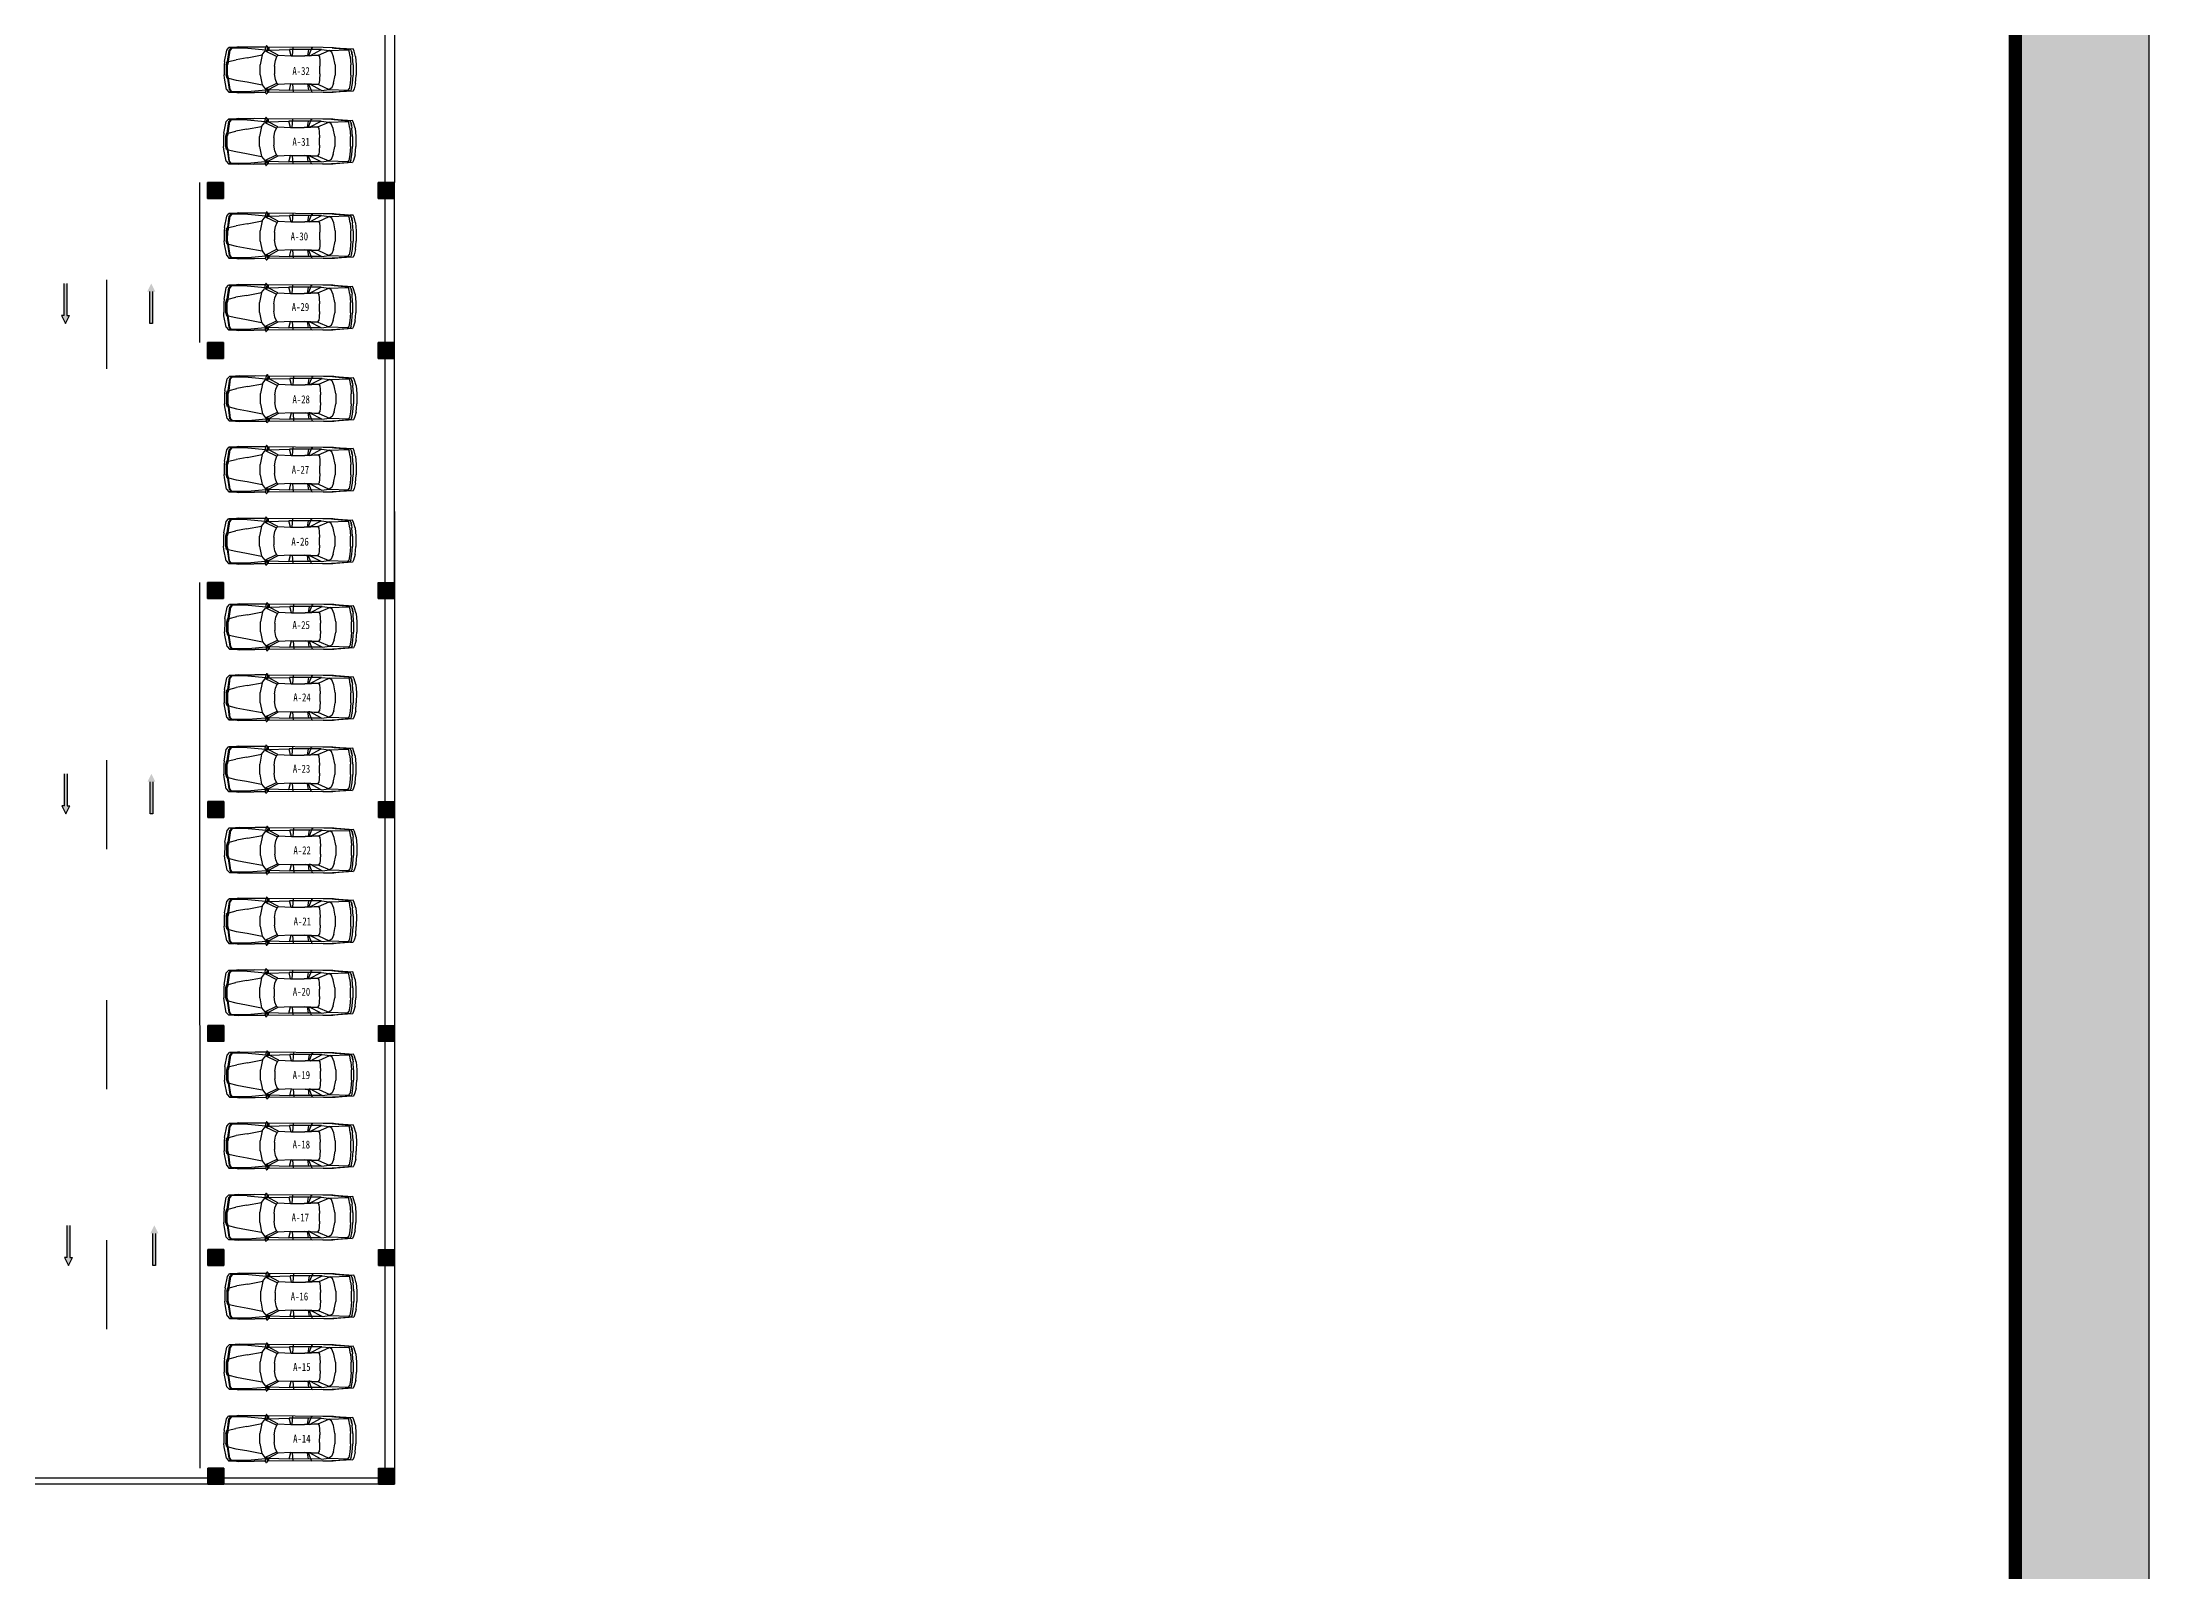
# Model space of a CAD drawing. Extents: x -266505272703 to 7385419, y -354256 to 107640740655.
# Drawn here: x 3710058 to 3789028, y -267170 to -209833 of the extents above; entities that cross this region are included whole.
import ezdxf

# ---------------------------------------------------------------- set-up
doc = ezdxf.new("R2010")
doc.units = 0
doc.header["$LTSCALE"] = 1000
for name, color, linetype in [('jb1', 42, 'Continuous'), ('PUB_TEXT', 7, 'Continuous'), ('QC', 8, 'Continuous'), ('图框', 6, 'Continuous'), ('图框图层', 30, 'Continuous'), ('红线', 1, 'Continuous')]:
    doc.layers.add(name, color=color, linetype=linetype)
doc.styles.get("Standard").update_dxf_attribs({"font": 'rs.shx', "bigfont": 'hztxt.shx'})
doc.styles.add('STYLE2', font='NSimSun.ttf', dxfattribs={"width": 0.8})

# ---------------------------------------------------------------- blocks, each defined once
blk = doc.blocks.new('*U27')
at = {"layer": '图框图层'}
blk.add_lwpolyline([(0, 0), (0, 420500), (594500, 420500), (594500, 0)], close=True, dxfattribs=at)
blk.add_lwpolyline([(12500, 415500, 500, 500, 0), (12500, 5000, 500, 500, 0), (589500, 5000, 500, 500, 0), (589500, 415500, 500, 500, 0)], format="xyseb", close=True, dxfattribs=at)
blk = doc.blocks.new('M_F27')
for p, q in [((-2389, 824), (-1610, 874)), ((-2389, 824), (-1560, 874)), ((-1560, 874), (-2212, 815)), ((-1660, 862), (-2208, 815)), ((-1560, 874), (-1660, 862)), ((-1617, 869), (-1620, 866)), ((-1208, 874), (-1610, 874)), ((-1208, 874), (980, 889)), ((-743, 849), (-793, 874)), ((-730, 799), (-743, 849)), ((-2, 547), (-27, 877)), ((941, 773), (941, 874)), ((980, 902), (995, 790)), ((980, 790), (980, 898)), ((984, 905), (1020, 939)), ((1036, 935), (1062, 857)), ((1051, 889), (1497, 893)), ((1057, 776), (1062, 857)), ((1770, 849), (1058, 784)), ((1506, 899), (2121, 899)), ((2461, 849), (1770, 849)), ((2272, 876), (2121, 899)), ((2272, 876), (2272, 874)), ((2437, 851), (2272, 876)), ((2511, 874), (2287, 874)), ((2398, 849), (2461, 773)), ((2437, 850), (2433, 851)), ((2498, 773), (2436, 849)), ((2511, 874), (2450, 850)), ((2599, 773), (2511, 874)), ((-2489, 522), (-2514, 196)), ((-2514, -206), (-2514, 196)), ((-2489, 522), (-2426, 736)), ((-2426, 736), (-2389, 824)), ((-2264, 812), (-2389, 824)), ((-2364, 522), (-2389, 196)), ((-2389, -206), (-2389, 196)), ((-2326, 736), (-2364, 522)), ((-2326, 736), (-2351, 596)), ((-2351, 594), (-2351, 596)), ((-2326, 736), (-2288, 811)), ((-2301, 196), (-2276, 522)), ((-2301, 196), (-2301, -206)), ((-2200, 786), (-2288, 811)), ((-2276, 522), (-2238, 736)), ((-2200, 786), (-2238, 736)), ((-2208, 815), (-2211, 814)), ((-1446, 761), (-2200, 786)), ((-1622, 510), (-1685, 196)), ((-1685, -206), (-1685, 196)), ((-1622, 510), (-1547, 698)), ((-1547, 698), (-1446, 761)), ((-1145, 799), (-1446, 761)), ((-1019, 572), (-1446, 761)), ((-1145, 799), (-682, 557)), ((-1145, 799), (124, 799)), ((-1082, 145), (-1070, 371)), ((-1082, 145), (-1082, -156)), ((-1070, 371), (-1057, 510)), ((-1019, 572), (-1057, 510)), ((-680, 556), (-1019, 572)), ((-1019, 572), (-479, 547)), ((-630, 555), (-730, 799)), ((-680, 556), (-630, 555)), ((-642, 799), (-605, 554)), ((-605, 554), (-630, 555)), ((-479, 547), (-605, 554)), ((61, 547), (-479, 547)), ((124, 799), (61, 547)), ((61, 547), (564, 572)), ((941, 773), (124, 799)), ((564, 572), (941, 773)), ((564, 572), (614, 522)), ((1079, 748), (614, 522)), ((614, 522), (677, 371)), ((677, 371), (714, 145)), ((714, -156), (714, 145)), ((983, 777), (941, 773)), ((941, 773), (987, 765)), ((995, 790), (980, 790)), ((980, 790), (992, 746)), ((992, 746), (1021, 747)), ((995, 790), (1022, 746)), ((1022, 748), (995, 790)), ((1021, 747), (1022, 748)), ((1053, 768), (1022, 746)), ((1036, 756), (1079, 748)), ((1204, 585), (1079, 748)), ((1795, 472), (1204, 585)), ((1280, 196), (1204, 585)), ((1280, 196), (1280, -206)), ((2222, 397), (1795, 472)), ((2523, 321), (2222, 397)), ((2461, 773), (2523, 321)), ((2561, 321), (2498, 773)), ((2523, 321), (2586, 321)), ((2523, 321), (2561, 196)), ((2580, 196), (2542, 321)), ((2561, 196), (2561, -206)), ((2611, 196), (2574, 321)), ((2580, 321), (2618, 196)), ((2580, 196), (2580, -206)), ((2599, 773), (2687, 321)), ((2611, 196), (2611, -206)), ((2618, -206), (2618, 196)), ((2687, 321), (2699, 196)), ((2699, -206), (2699, 196)), ((-2489, -533), (-2514, -206)), ((-2489, -533), (-2426, -747)), ((-2426, -747), (-2389, -835)), ((-2389, -206), (-2364, -533)), ((-2389, -835), (-2264, -823)), ((-2326, -747), (-2364, -533)), ((-2351, -607), (-2351, -605)), ((-2351, -607), (-2326, -747)), ((-2326, -747), (-2288, -822)), ((-2276, -533), (-2301, -206)), ((-2288, -822), (-2200, -797)), ((-2276, -533), (-2238, -747)), ((-2200, -797), (-2238, -747)), ((-2212, -826), (-1560, -885)), ((-2208, -826), (-2211, -825)), ((-1660, -872), (-2208, -826)), ((-1446, -772), (-2200, -797)), ((-1685, -206), (-1622, -520)), ((-1622, -520), (-1547, -709)), ((-1547, -709), (-1446, -772)), ((-1019, -583), (-1446, -772)), ((-1145, -809), (-1446, -772)), ((-682, -568), (-1145, -809)), ((-1145, -809), (124, -809)), ((-1070, -382), (-1082, -156)), ((-1057, -520), (-1070, -382)), ((-1019, -583), (-1057, -520)), ((-479, -558), (-1019, -583)), ((-1019, -583), (-680, -567)), ((-743, -860), (-730, -809)), ((-730, -809), (-630, -566)), ((-680, -567), (-682, -568)), ((-680, -567), (-630, -566)), ((-605, -565), (-642, -809)), ((-630, -566), (-605, -565)), ((-605, -565), (-479, -558)), ((61, -558), (-479, -558)), ((-2, -558), (-27, -884)), ((61, -558), (124, -809)), ((564, -583), (61, -558)), ((941, -784), (124, -809)), ((614, -533), (564, -583)), ((564, -583), (941, -784)), ((677, -382), (614, -533)), ((1079, -759), (614, -533)), ((714, -156), (677, -382)), ((987, -776), (941, -784)), ((983, -788), (941, -784)), ((941, -885), (941, -784)), ((992, -757), (980, -800)), ((995, -800), (980, -800)), ((995, -800), (980, -913)), ((980, -909), (980, -800)), ((992, -757), (1021, -758)), ((995, -800), (1022, -757)), ((1022, -758), (995, -800)), ((1021, -758), (1022, -758)), ((1022, -757), (1053, -779)), ((1036, -767), (1079, -759)), ((1057, -787), (1062, -867)), ((1770, -860), (1058, -795)), ((1204, -596), (1079, -759)), ((1204, -596), (1280, -206)), ((1795, -483), (1204, -596)), ((1795, -483), (2222, -407)), ((2523, -332), (2222, -407)), ((2398, -860), (2461, -784)), ((2436, -860), (2498, -784)), ((2523, -332), (2461, -784)), ((2561, -332), (2498, -784)), ((2599, -784), (2511, -885)), ((2523, -332), (2561, -206)), ((2586, -332), (2523, -332)), ((2580, -206), (2542, -332)), ((2618, -6), (2561, -6)), ((2574, -332), (2611, -206)), ((2618, -206), (2580, -332)), ((2687, -332), (2599, -784)), ((2687, -332), (2699, -206)), ((-1560, -885), (-2389, -835)), ((-1610, -885), (-2389, -835)), ((-1560, -885), (-1660, -872)), ((-1621, -877), (-1617, -880)), ((-1610, -885), (-1208, -885)), ((-1208, -885), (980, -900)), ((-743, -860), (-793, -885)), ((984, -916), (1020, -950)), ((1036, -946), (1062, -867)), ((1051, -901), (1497, -904)), ((2121, -910), (1506, -910)), ((1770, -860), (2461, -860)), ((2121, -910), (2272, -887)), ((2270, -887), (2121, -910)), ((2437, -861), (2272, -887)), ((2272, -885), (2272, -887)), ((2285, -885), (2511, -885)), ((2437, -861), (2436, -860)), ((2450, -861), (2511, -885))]:
    blk.add_line(p, q)
for centre, start, end in [((990, 898), 132.96497, 179.74535), ((1027, 932), 18.15727, 132.96497), ((1047, 776), 305.15418, 356.86364), ((1047, -787), 3.17983, 54.84582), ((990, -909), 180.25465, 227.03503), ((1027, -942), 227.03503, 341.84273)]:
    blk.add_arc(centre, 10, start, end)
at = {"width": 0.8, "flags": 9}
for tag in ['XSIZE', 'YSIZE']:
    blk.add_attdef(tag, (0, 0), '', height=0.5, dxfattribs=at)

msp = doc.modelspace()

# ---------------------------------------------------------------- hatches: boundary and pattern name
at = {"layer": 'jb1', "linetype": 'ByBlock'}
h = msp.add_hatch(color=256, dxfattribs=at)
h.paths.add_polyline_path([(3207028, 61244), (3207028, -349256), (3784028, -349256), (3784028, 61244)], flags=16)
h.paths.add_polyline_path([(3194528, -354256), (3194528, 66244), (3789028, 66244), (3789028, -354256)])
h.paths.add_polyline_path([(3205987, -18360), (3205987, -12971), (3203126, -12971), (3203126, -18360)], flags=24)
h.paths.add_polyline_path([(3201099, -18348), (3201099, -12948), (3198270, -12948), (3198270, -18348)], flags=24)
edge = h.paths.add_edge_path(flags=16)
edge.add_line((3207028, 61244), (3197028, 61244))
edge.add_line((3197028, 61244), (3197028, -23256))
edge.add_line((3197028, -23256), (3207028, -23256))
edge = h.paths.add_edge_path(flags=16)
edge.add_line((3202028, 61244), (3202028, -18256))
h.paths.add_polyline_path([(3201021, -22371), (3201021, -20286), (3198223, -20286), (3198223, -22371)], flags=24)
h.paths.add_polyline_path([(3205457, -22424), (3205457, -20318), (3202722, -20318), (3202722, -22424)], flags=24)
edge = h.paths.add_edge_path(flags=0)
edge.add_line((3197028, -18256), (3207028, -18256))
edge = h.paths.add_edge_path(flags=0)
edge.add_line((3197028, -10756), (3207028, -10756))
edge = h.paths.add_edge_path(flags=0)
edge.add_line((3197028, 744), (3207028, 744))
h.paths.add_polyline_path([(3205940, 8359), (3205940, 13623), (3203017, 13623), (3203017, 8359)], flags=24)
h.paths.add_polyline_path([(3200990, 8419), (3200990, 12965), (3198161, 12965), (3198161, 8419)], flags=24)
edge = h.paths.add_edge_path(flags=0)
edge.add_line((3197028, 8244), (3207028, 8244))
edge = h.paths.add_edge_path(flags=0)
edge.add_line((3197028, 15744), (3207028, 15744))
h.paths.add_polyline_path([(3201180, 34865), (3201180, 40170), (3198382, 40170), (3198382, 34865)], flags=24)
h.paths.add_polyline_path([(3205969, 34786), (3205969, 39997), (3203329, 39997), (3203329, 34786)], flags=24)
edge = h.paths.add_edge_path(flags=0)
edge.add_line((3197028, 27244), (3207028, 27244))
edge = h.paths.add_edge_path(flags=0)
edge.add_line((3197028, 34744), (3207028, 34744))
edge = h.paths.add_edge_path(flags=0)
edge.add_line((3197028, 42244), (3207028, 42244))
edge = h.paths.add_edge_path(flags=0)
edge.add_line((3197028, 53744), (3207028, 53744))
edge = h.paths.add_edge_path(flags=0)
edge.add_line((3504528, -349256), (3504528, -335256))
edge.add_line((3504528, -335256), (3784028, -335256))
edge = h.paths.add_edge_path(flags=0)
edge.add_line((3580028, -344756), (3670028, -344756))
edge = h.paths.add_edge_path(flags=0)
edge.add_line((3580028, -340256), (3670028, -340256))
h.paths.add_polyline_path([(3580921, -339322), (3586279, -339322), (3586279, -336555), (3580921, -336555)], flags=8)
h.paths.add_polyline_path([(3581167, -348327), (3586242, -348327), (3586242, -345529), (3581167, -345529)], flags=8)
edge = h.paths.add_edge_path(flags=0)
edge.add_line((3511834, -341564), (3511834, -341020))
edge = h.paths.add_edge_path(flags=0)
edge.add_line((3518840, -341020), (3518840, -341564))
edge = h.paths.add_edge_path(flags=0)
edge.add_line((3517008, -341564), (3517008, -341020))
edge = h.paths.add_edge_path(flags=0)
edge.add_arc((3515337, -341290), 439, 0, 360)
edge = h.paths.add_edge_path(flags=0)
edge.add_arc((3515337, -341290), 952, 0, 360)
edge = h.paths.add_edge_path(flags=0)
edge.add_line((3513691, -341020), (3513691, -341564))
edge = h.paths.add_edge_path(flags=0)
edge.add_line((3580028, -349256), (3580028, -335256))
h.paths.add_polyline_path([(3528821, -347040), (3562658, -347040), (3562658, -344592), (3528821, -344592)], flags=8)
edge = h.paths.add_edge_path(flags=0)
edge.add_arc((3514570, -346293), 254, 23.86714, 164.02526)
edge = h.paths.add_edge_path(flags=0)
edge.add_line((3514326, -346552), (3514326, -346775))
edge.add_line((3514326, -346775), (3514216, -346775))
edge.add_line((3514216, -346775), (3514216, -346328))
edge = h.paths.add_edge_path(flags=0)
edge.add_line((3514216, -346258), (3514216, -345945))
edge.add_line((3514216, -345945), (3514326, -345945))
edge.add_line((3514326, -345945), (3514326, -346034))
edge = h.paths.add_edge_path(flags=0)
edge.add_line((3513019, -343617), (3515077, -343617))
edge = h.paths.add_edge_path(flags=0)
edge.add_line((3515077, -344162), (3513019, -344162))
edge = h.paths.add_edge_path(flags=0)
edge.add_line((3513019, -341564), (3513019, -343617))
edge = h.paths.add_edge_path(flags=0)
edge.add_line((3512499, -343617), (3512499, -341564))
edge = h.paths.add_edge_path(flags=0)
edge.add_line((3513019, -344830), (3512499, -344830))
h.paths.add_polyline_path([(3512811, -345945), (3512918, -345945), (3512918, -346778), (3512811, -346778)], flags=0)
h.paths.add_polyline_path([(3512802, -345680), (3512915, -345680), (3512915, -345855), (3512802, -345855)], flags=0)
edge = h.paths.add_edge_path(flags=0)
edge.add_line((3512499, -344830), (3512499, -344162))
edge = h.paths.add_edge_path(flags=0)
edge.add_line((3511834, -343617), (3512499, -343617))
edge = h.paths.add_edge_path(flags=0)
edge.add_line((3511834, -344162), (3511834, -343617))
edge = h.paths.add_edge_path(flags=0)
edge.add_line((3512499, -344162), (3511834, -344162))
edge = h.paths.add_edge_path(flags=0)
edge.add_line((3512484, -346058), (3512484, -346775))
edge.add_line((3512484, -346775), (3512370, -346775))
edge.add_line((3512370, -346775), (3512370, -346058))
edge = h.paths.add_edge_path(flags=0)
edge.add_line((3512370, -346058), (3512213, -346058))
edge.add_line((3512213, -346058), (3512213, -345948))
edge.add_line((3512213, -345948), (3512370, -345948))
edge = h.paths.add_edge_path(flags=0)
edge.add_line((3512370, -345948), (3512370, -345683))
edge.add_line((3512370, -345683), (3512484, -345683))
edge.add_line((3512484, -345683), (3512484, -345948))
edge = h.paths.add_edge_path(flags=0)
edge.add_line((3512484, -345948), (3512641, -345948))
edge.add_line((3512641, -345948), (3512641, -346058))
edge.add_line((3512641, -346058), (3512484, -346058))
edge = h.paths.add_edge_path(flags=0)
edge.add_line((3513019, -344162), (3513019, -344830))
edge = h.paths.add_edge_path(flags=0)
edge.add_arc((3514570, -346293), 356, 174.3933, 185.6067)
edge = h.paths.add_edge_path(flags=0)
edge.add_arc((3513552, -346367), 312, 10.97394, 349.02606)
edge = h.paths.add_edge_path(flags=0)
edge.add_line((3513859, -346308), (3513859, -346427))
edge = h.paths.add_edge_path(flags=0)
edge.add_arc((3513552, -346367), 428, 44.28849, 315.71151)
edge = h.paths.add_edge_path(flags=0)
edge.add_line((3513859, -346068), (3513859, -345945))
edge.add_line((3513859, -345945), (3513978, -345945))
edge.add_line((3513978, -345945), (3513978, -346781))
edge.add_line((3513978, -346781), (3513859, -346781))
edge.add_line((3513859, -346781), (3513859, -346666))
edge = h.paths.add_edge_path(flags=0)
edge.add_line((3512499, -341564), (3511834, -341564))
edge = h.paths.add_edge_path(flags=0)
edge.add_line((3513691, -341564), (3513019, -341564))
edge = h.paths.add_edge_path(flags=0)
edge.add_line((3518197, -341564), (3518197, -343617))
edge = h.paths.add_edge_path(flags=0)
edge.add_line((3517677, -343617), (3517677, -341564))
edge = h.paths.add_edge_path(flags=0)
edge.add_line((3518865, -344162), (3518197, -344162))
edge = h.paths.add_edge_path(flags=0)
edge.add_line((3518197, -343617), (3518865, -343617))
edge = h.paths.add_edge_path(flags=0)
edge.add_line((3518197, -344162), (3518197, -344830))
edge = h.paths.add_edge_path(flags=0)
edge.add_line((3518865, -343617), (3518865, -344162))
edge = h.paths.add_edge_path(flags=0)
edge.add_line((3515597, -342974), (3515597, -343617))
edge = h.paths.add_edge_path(flags=0)
edge.add_line((3515077, -342974), (3515597, -342974))
edge = h.paths.add_edge_path(flags=0)
edge.add_line((3515077, -343617), (3515077, -342974))
edge = h.paths.add_edge_path(flags=0)
edge.add_line((3515597, -343617), (3517677, -343617))
edge = h.paths.add_edge_path(flags=0)
edge.add_line((3517677, -344830), (3517677, -344162))
edge = h.paths.add_edge_path(flags=0)
edge.add_line((3517677, -344162), (3515597, -344162))
edge = h.paths.add_edge_path(flags=0)
edge.add_line((3515077, -344805), (3515077, -344162))
edge = h.paths.add_edge_path(flags=0)
edge.add_line((3515597, -344805), (3515077, -344805))
edge = h.paths.add_edge_path(flags=0)
edge.add_line((3515597, -344162), (3515597, -344805))
edge = h.paths.add_edge_path(flags=0)
edge.add_line((3518197, -344830), (3517677, -344830))
edge = h.paths.add_edge_path(flags=0)
edge.add_arc((3518301, -346289), 254, 23.86714, 164.02526)
edge = h.paths.add_edge_path(flags=0)
edge.add_line((3518057, -346219), (3518057, -346359))
edge = h.paths.add_edge_path(flags=0)
edge.add_line((3518057, -346359), (3518057, -346548))
edge = h.paths.add_edge_path(flags=0)
edge.add_line((3518057, -346548), (3518057, -346771))
edge.add_line((3518057, -346771), (3517947, -346771))
edge.add_line((3517947, -346771), (3517947, -346324))
edge = h.paths.add_edge_path(flags=0)
edge.add_arc((3518301, -346289), 356, 174.3933, 185.6067)
edge = h.paths.add_edge_path(flags=0)
edge.add_line((3517947, -346255), (3517947, -345941))
edge.add_line((3517947, -345941), (3518057, -345941))
edge.add_line((3518057, -345941), (3518057, -346030))
edge = h.paths.add_edge_path(flags=0)
edge.add_arc((3518301, -346289), 356, 11.90544, 133.29691)
edge = h.paths.add_edge_path(flags=0)
edge.add_line((3518649, -346216), (3518649, -346771))
edge.add_line((3518649, -346771), (3518533, -346771))
edge.add_line((3518533, -346771), (3518533, -346559))
edge = h.paths.add_edge_path(flags=0)
edge.add_line((3518533, -346392), (3518533, -346559))
edge = h.paths.add_edge_path(flags=0)
edge.add_line((3518533, -346392), (3518533, -346187))
edge = h.paths.add_edge_path(flags=0)
edge.add_arc((3517283, -346363), 312, 10.97394, 349.02606)
edge = h.paths.add_edge_path(flags=0)
edge.add_line((3517590, -346304), (3517590, -346423))
edge = h.paths.add_edge_path(flags=0)
edge.add_arc((3517283, -346363), 428, 44.28849, 315.71151)
edge = h.paths.add_edge_path(flags=0)
edge.add_line((3517590, -346064), (3517590, -345941))
edge.add_line((3517590, -345941), (3517709, -345941))
edge.add_line((3517709, -345941), (3517709, -346777))
edge.add_line((3517709, -346777), (3517590, -346777))
edge.add_line((3517590, -346777), (3517590, -346663))
edge = h.paths.add_edge_path(flags=0)
edge.add_line((3516060, -346333), (3516060, -346166))
edge = h.paths.add_edge_path(flags=0)
edge.add_line((3516060, -346333), (3516060, -346538))
edge = h.paths.add_edge_path(flags=0)
edge.add_arc((3516292, -346436), 254, 203.86714, 344.02526)
edge = h.paths.add_edge_path(flags=0)
edge.add_line((3516537, -346505), (3516537, -346366))
edge = h.paths.add_edge_path(flags=0)
edge.add_line((3516537, -346366), (3516537, -346176))
edge = h.paths.add_edge_path(flags=0)
edge.add_line((3516537, -346176), (3516537, -345954))
edge.add_line((3516537, -345954), (3516647, -345954))
edge.add_line((3516647, -345954), (3516647, -346401))
edge = h.paths.add_edge_path(flags=0)
edge.add_arc((3516292, -346436), 356, 354.3933, 365.6067)
edge = h.paths.add_edge_path(flags=0)
edge.add_line((3516647, -346470), (3516647, -346784))
edge.add_line((3516647, -346784), (3516537, -346784))
edge.add_line((3516537, -346784), (3516537, -346695))
edge = h.paths.add_edge_path(flags=0)
edge.add_arc((3516292, -346436), 356, 191.90544, 313.29691)
edge = h.paths.add_edge_path(flags=0)
edge.add_line((3515944, -346509), (3515944, -345954))
edge.add_line((3515944, -345954), (3516060, -345954))
edge.add_line((3516060, -345954), (3516060, -346166))
h.paths.add_polyline_path([(3515258, -347039), (3515371, -346773), (3515050, -345951), (3515179, -345951), (3515429, -346606), (3515696, -345947), (3515822, -345947), (3515379, -347039)], flags=0)
edge = h.paths.add_edge_path(flags=0)
edge.add_line((3514326, -346223), (3514326, -346363))
edge = h.paths.add_edge_path(flags=0)
edge.add_line((3514326, -346363), (3514326, -346552))
edge = h.paths.add_edge_path(flags=0)
edge.add_arc((3514570, -346293), 356, 11.90544, 133.29691)
edge = h.paths.add_edge_path(flags=0)
edge.add_line((3514918, -346220), (3514918, -346775))
edge.add_line((3514918, -346775), (3514802, -346775))
edge.add_line((3514802, -346775), (3514802, -346563))
edge = h.paths.add_edge_path(flags=0)
edge.add_line((3514802, -346396), (3514802, -346563))
edge = h.paths.add_edge_path(flags=0)
edge.add_line((3514802, -346396), (3514802, -346190))
edge = h.paths.add_edge_path(flags=0)
edge.add_line((3518840, -341564), (3518197, -341564))
edge = h.paths.add_edge_path(flags=0)
edge.add_line((3517677, -341564), (3517008, -341564))
h.paths.add_polyline_path([(3580874, -344098), (3586179, -344098), (3586179, -341300), (3580874, -341300)], flags=8)
edge = h.paths.add_edge_path(flags=0)
edge.add_line((3515077, -338991), (3513019, -338991))
edge = h.paths.add_edge_path(flags=0)
edge.add_line((3513019, -338447), (3515077, -338447))
edge = h.paths.add_edge_path(flags=0)
edge.add_line((3512499, -337779), (3513019, -337779))
edge = h.paths.add_edge_path(flags=0)
edge.add_line((3511834, -338447), (3512499, -338447))
edge = h.paths.add_edge_path(flags=0)
edge.add_line((3511834, -338991), (3511834, -338447))
edge = h.paths.add_edge_path(flags=0)
edge.add_line((3512499, -338991), (3511834, -338991))
edge = h.paths.add_edge_path(flags=0)
edge.add_line((3512499, -338447), (3512499, -337779))
edge = h.paths.add_edge_path(flags=0)
edge.add_line((3511834, -341020), (3512499, -341020))
edge = h.paths.add_edge_path(flags=0)
edge.add_line((3512499, -341020), (3512499, -338991))
edge = h.paths.add_edge_path(flags=0)
edge.add_line((3513019, -337779), (3513019, -338447))
edge = h.paths.add_edge_path(flags=0)
edge.add_line((3513019, -341020), (3513691, -341020))
edge = h.paths.add_edge_path(flags=0)
edge.add_line((3513019, -338991), (3513019, -341020))
edge = h.paths.add_edge_path(flags=0)
edge.add_line((3518865, -338991), (3518197, -338991))
edge = h.paths.add_edge_path(flags=0)
edge.add_line((3518197, -338447), (3518865, -338447))
edge = h.paths.add_edge_path(flags=0)
edge.add_line((3518197, -337779), (3518197, -338447))
edge = h.paths.add_edge_path(flags=0)
edge.add_line((3518865, -338447), (3518865, -338991))
edge = h.paths.add_edge_path(flags=0)
edge.add_line((3517677, -338991), (3515622, -338991))
edge = h.paths.add_edge_path(flags=0)
edge.add_line((3515077, -339634), (3515077, -338991))
edge = h.paths.add_edge_path(flags=0)
edge.add_line((3515622, -339634), (3515077, -339634))
edge = h.paths.add_edge_path(flags=0)
edge.add_line((3515622, -338991), (3515622, -339634))
edge = h.paths.add_edge_path(flags=0)
edge.add_line((3515622, -337804), (3515622, -338447))
edge = h.paths.add_edge_path(flags=0)
edge.add_line((3515077, -337804), (3515622, -337804))
edge = h.paths.add_edge_path(flags=0)
edge.add_line((3515077, -338447), (3515077, -337804))
edge = h.paths.add_edge_path(flags=0)
edge.add_line((3515622, -338447), (3517677, -338447))
edge = h.paths.add_edge_path(flags=0)
edge.add_line((3517677, -338447), (3517677, -337779))
edge = h.paths.add_edge_path(flags=0)
edge.add_line((3517677, -337779), (3518197, -337779))
edge = h.paths.add_edge_path(flags=0)
edge.add_line((3518197, -341020), (3518840, -341020))
edge = h.paths.add_edge_path(flags=0)
edge.add_line((3517008, -341020), (3517677, -341020))
edge = h.paths.add_edge_path(flags=0)
edge.add_line((3517677, -341020), (3517677, -338991))
edge = h.paths.add_edge_path(flags=0)
edge.add_line((3518197, -338991), (3518197, -341020))
h.paths.add_polyline_path([(3748525, -351778), (3760192, -351778), (3760192, -349903), (3748525, -349903)], flags=24)
edge = h.paths.add_edge_path(flags=0)
edge.add_line((3710028, -342256), (3784028, -342256))
edge = h.paths.add_edge_path(flags=0)
edge.add_line((3601028, -335256), (3601028, -349256))
edge = h.paths.add_edge_path(flags=0)
edge.add_line((3589528, -335256), (3589528, -349256))
edge = h.paths.add_edge_path(flags=0)
edge.add_line((3612528, -335256), (3612528, -349256))
edge = h.paths.add_edge_path(flags=0)
edge.add_line((3624028, -335256), (3624028, -349256))
edge = h.paths.add_edge_path(flags=0)
edge.add_line((3647028, -335256), (3647028, -349256))
edge = h.paths.add_edge_path(flags=0)
edge.add_line((3635528, -335256), (3635528, -349256))
edge = h.paths.add_edge_path(flags=0)
edge.add_line((3658528, -335256), (3658528, -349256))
edge = h.paths.add_edge_path(flags=0)
edge.add_line((3670028, -335256), (3670028, -349256))
h.paths.add_polyline_path([(3711053, -341578), (3716432, -341578), (3716432, -338749), (3711053, -338749)], flags=8)
edge = h.paths.add_edge_path(flags=0)
edge.add_line((3710028, -335256), (3710028, -349256))
edge = h.paths.add_edge_path(flags=0)
edge.add_line((3720028, -335256), (3720028, -349256))
h.paths.add_polyline_path([(3711079, -345640), (3716406, -345640), (3716406, -342968), (3711079, -342968)], flags=8)
h.paths.add_polyline_path([(3711053, -348311), (3716432, -348311), (3716432, -345482), (3711053, -345482)], flags=8)
h.paths.add_polyline_path([(3624911, -339311), (3632210, -339311), (3632210, -336482), (3624911, -336482)], flags=8)
h.paths.add_polyline_path([(3602005, -339364), (3609221, -339364), (3609221, -336472), (3602005, -336472)], flags=8)
h.paths.add_polyline_path([(3590516, -339353), (3597689, -339353), (3597689, -336524), (3590516, -336524)], flags=8)
h.paths.add_polyline_path([(3613157, -339384), (3619486, -339384), (3619486, -336493), (3613157, -336493)], flags=8)
h.paths.add_polyline_path([(3647932, -339290), (3655148, -339290), (3655148, -336587), (3647932, -336587)], flags=8)
h.paths.add_polyline_path([(3636077, -339384), (3642406, -339384), (3642406, -336493), (3636077, -336493)], flags=8)
h.paths.add_polyline_path([(3659500, -339327), (3666558, -339327), (3666558, -336529), (3659500, -336529)], flags=8)
h.paths.add_polyline_path([(3711074, -338940), (3716222, -338940), (3716222, -336236), (3711074, -336236)], flags=8)
edge = h.paths.add_edge_path(flags=0)
edge.add_line((3760028, -335256), (3760028, -349256))
edge = h.paths.add_edge_path(flags=0)
edge.add_line((3770028, -335256), (3770028, -349256))
h.paths.add_polyline_path([(3761611, -342149), (3766706, -342149), (3766706, -339414), (3761611, -339414)], flags=8)
h.paths.add_polyline_path([(3768122, -351862), (3777724, -351862), (3777724, -349980), (3768122, -349980)], flags=24)
edge = h.paths.add_edge_path(flags=0)
edge.add_line((3760028, -345756), (3784028, -345756))
h.paths.add_polyline_path([(3761437, -348959), (3766512, -348959), (3766512, -346162), (3761437, -346162)], flags=8)
h.paths.add_polyline_path([(3761482, -345773), (3766693, -345773), (3766693, -342881), (3761482, -342881)], flags=8)
edge = h.paths.add_edge_path(flags=0)
edge.add_line((3760028, -338756), (3784028, -338756))
h.paths.add_polyline_path([(3761355, -338711), (3766723, -338711), (3766723, -335787), (3761355, -335787)], flags=8)
h.paths.add_polyline_path([(3732909, -341175), (3744153, -341175), (3744153, -336791), (3732909, -336791)], flags=8)
h.paths.add_polyline_path([(3774282, -341950), (3776471, -341950), (3776471, -339865), (3774282, -339865)], flags=8)
h.paths.add_polyline_path([(3681133, -345871), (3701185, -345871), (3701185, -340511), (3681133, -340511)], flags=8)
h.paths.add_polyline_path([(3444535, -317388), (3497618, -317388), (3497618, -307471), (3444535, -307471)], flags=8)
for points in [[(3716259, -215693), (3716861, -215693), (3716861, -215092), (3716259, -215092)], [(3722658, -215694), (3723259, -215694), (3723259, -215093), (3722658, -215093)], [(3716261, -221692), (3716862, -221692), (3716862, -221092), (3716261, -221092)], [(3722658, -221692), (3723259, -221692), (3723259, -221092), (3722658, -221092)], [(3716259, -230692), (3716861, -230692), (3716861, -230091), (3716259, -230091)], [(3722658, -230692), (3723259, -230692), (3723259, -230091), (3722658, -230091)], [(3716263, -238892), (3716865, -238892), (3716865, -238291), (3716263, -238291)], [(3722662, -238893), (3723263, -238893), (3723263, -238292), (3722662, -238292)], [(3716263, -247287), (3716865, -247287), (3716865, -246686), (3716263, -246686)], [(3722662, -247288), (3723263, -247288), (3723263, -246687), (3722662, -246687)], [(3716263, -255688), (3716865, -255688), (3716865, -255087), (3716263, -255087)], [(3722662, -255688), (3723263, -255688), (3723263, -255087), (3722662, -255087)], [(3716267, -263888), (3716869, -263888), (3716869, -263287), (3716267, -263287)], [(3722666, -263889), (3723267, -263889), (3723267, -263288), (3722666, -263288)]]:
    msp.add_hatch(color=256, dxfattribs=at).paths.add_polyline_path(points)
at = {"layer": '图框', "linetype": 'ByBlock'}
for points in [[(3710885, -220081), (3710785, -220081), (3710935, -220381), (3711085, -220081), (3710985, -220081), (3710985, -218881), (3710885, -218881)], [(3714196, -219181), (3714296, -219181), (3714146, -218881), (3713996, -219181), (3714096, -219181), (3714096, -220381), (3714196, -220381)], [(3710895, -238457), (3710795, -238457), (3710945, -238757), (3711095, -238457), (3710995, -238457), (3710995, -237257), (3710895, -237257)], [(3714206, -237557), (3714306, -237557), (3714156, -237257), (3714006, -237557), (3714106, -237557), (3714106, -238757), (3714206, -238757)], [(3711002, -255384), (3710902, -255384), (3711052, -255684), (3711202, -255384), (3711102, -255384), (3711102, -254184), (3711002, -254184)], [(3714313, -254484), (3714413, -254484), (3714263, -254184), (3714113, -254484), (3714213, -254484), (3714213, -255684), (3714313, -255684)]]:
    msp.add_hatch(color=256, dxfattribs=at).paths.add_polyline_path(points)

# ---------------------------------------------------------------- linework, layer by layer
at = {"layer": 'jb1', "linetype": 'ByBlock'}
for p, q in [((3723262, -201379), (3723262, -215094)), ((3722901, -206694), (3722901, -215093)), ((3716259, -215093), (3716259, -215693)), ((3716859, -215093), (3716259, -215093)), ((3716859, -215693), (3716859, -215093)), ((3722658, -215094), (3722658, -215694)), ((3723258, -215094), (3722658, -215094)), ((3716259, -215693), (3716859, -215693)), ((3722658, -215694), (3723258, -215694)), ((3722901, -215694), (3722901, -226492)), ((3722901, -216294), (3722901, -226492)), ((3723259, -215694), (3723259, -226492)), ((3723259, -216294), (3723259, -226492)), ((3716261, -221092), (3716261, -221692)), ((3716861, -221092), (3716261, -221092)), ((3716861, -221692), (3716861, -221092)), ((3722658, -221092), (3722658, -221692)), ((3723258, -221092), (3722658, -221092)), ((3723258, -221692), (3723258, -221092)), ((3716261, -221692), (3716861, -221692)), ((3722658, -221692), (3723258, -221692)), ((3722901, -226492), (3722901, -233770)), ((3723259, -226492), (3723263, -233770)), ((3723263, -227420), (3723263, -246687)), ((3716259, -230092), (3716259, -230692)), ((3716859, -230092), (3716259, -230092)), ((3716859, -230692), (3716859, -230092)), ((3722658, -230092), (3722658, -230692)), ((3716259, -230692), (3716859, -230692)), ((3722658, -230692), (3723258, -230692)), ((3722901, -233770), (3722901, -242271)), ((3722901, -235921), (3722901, -246687)), ((3716263, -238292), (3716263, -238892)), ((3716863, -238292), (3716263, -238292)), ((3716863, -238892), (3716863, -238292)), ((3722662, -238293), (3722662, -238893)), ((3716263, -238892), (3716863, -238892)), ((3722662, -238893), (3723262, -238893)), ((3716263, -246687), (3716263, -247287)), ((3716863, -246687), (3716263, -246687)), ((3716863, -247287), (3716863, -246687)), ((3722662, -246688), (3722662, -247288)), ((3722901, -247288), (3722901, -263288)), ((3723263, -247288), (3723263, -255688)), ((3716263, -255088), (3716263, -255688)), ((3716863, -255088), (3716263, -255088)), ((3716263, -255688), (3716863, -255688)), ((3716863, -255688), (3716863, -255088)), ((3722662, -255088), (3722662, -255688)), ((3722662, -255688), (3723262, -255688)), ((3723263, -255688), (3723267, -263288)), ((3702507, -263648), (3722666, -263648)), ((3716267, -263288), (3716267, -263888)), ((3716867, -263288), (3716267, -263288)), ((3716867, -263888), (3716867, -263288)), ((3722666, -263289), (3722666, -263889)), ((3722666, -263889), (3702509, -263888)), ((3716267, -263888), (3716867, -263888)), ((3722666, -263889), (3723266, -263889))]:
    msp.add_line(p, q, dxfattribs=at)
for points in [[(3716259, -215092), (3716861, -215092), (3716861, -215693), (3716259, -215693)], [(3716259, -215093), (3716861, -215093), (3716861, -215693), (3716259, -215693)], [(3722658, -215093), (3723259, -215093), (3723259, -215694), (3722658, -215694)], [(3722658, -215093), (3723259, -215093), (3723259, -215694), (3722658, -215694)], [(3716261, -221092), (3716862, -221092), (3716862, -221692), (3716261, -221692)], [(3716261, -221092), (3716862, -221092), (3716862, -221692), (3716261, -221692)], [(3722658, -221092), (3723259, -221092), (3723259, -221692), (3722658, -221692)], [(3722658, -221092), (3723259, -221092), (3723259, -221692), (3722658, -221692)], [(3716259, -230091), (3716861, -230091), (3716861, -230692), (3716259, -230692)], [(3716259, -230091), (3716861, -230091), (3716861, -230692), (3716259, -230692)], [(3722658, -230091), (3723259, -230091), (3723259, -230692), (3722658, -230692)], [(3722658, -230091), (3723259, -230091), (3723259, -230692), (3722658, -230692)], [(3716263, -238291), (3716865, -238291), (3716865, -238892), (3716263, -238892)], [(3716263, -238291), (3716865, -238291), (3716865, -238892), (3716263, -238892)], [(3722662, -238292), (3723263, -238292), (3723263, -238893), (3722662, -238893)], [(3722662, -238292), (3723263, -238292), (3723263, -238893), (3722662, -238893)], [(3716263, -246686), (3716865, -246686), (3716865, -247287), (3716263, -247287)], [(3716263, -246686), (3716865, -246686), (3716865, -247287), (3716263, -247287)], [(3722662, -246687), (3723263, -246687), (3723263, -247288), (3722662, -247288)], [(3722662, -246687), (3723263, -246687), (3723263, -247288), (3722662, -247288)], [(3716263, -255087), (3716865, -255087), (3716865, -255688), (3716263, -255688)], [(3716263, -255087), (3716865, -255087), (3716865, -255688), (3716263, -255688)], [(3722662, -255087), (3723263, -255087), (3723263, -255688), (3722662, -255688)], [(3722662, -255087), (3723263, -255087), (3723263, -255688), (3722662, -255688)], [(3716267, -263287), (3716869, -263287), (3716869, -263888), (3716267, -263888)], [(3716267, -263287), (3716869, -263287), (3716869, -263888), (3716267, -263888)], [(3722666, -263288), (3723267, -263288), (3723267, -263889), (3722666, -263889)], [(3722666, -263288), (3723267, -263288), (3723267, -263889), (3722666, -263889)]]:
    msp.add_lwpolyline(points, close=True, dxfattribs=at)
at = {"layer": '图框', "linetype": 'ByBlock'}
for p, q in [((3710885, -220081), (3710885, -218881)), ((3710985, -218881), (3710985, -220081)), ((3714096, -220381), (3714096, -219181)), ((3714196, -219181), (3714196, -220381)), ((3710885, -220081), (3710785, -220081)), ((3710785, -220081), (3710935, -220381)), ((3710935, -220381), (3711085, -220081)), ((3710985, -220081), (3711085, -220081)), ((3714196, -220381), (3714096, -220381)), ((3710895, -238457), (3710895, -237257)), ((3710995, -237257), (3710995, -238457)), ((3714106, -238757), (3714106, -237557)), ((3714206, -237557), (3714206, -238757)), ((3710895, -238457), (3710795, -238457)), ((3710795, -238457), (3710945, -238757)), ((3710945, -238757), (3711095, -238457)), ((3710995, -238457), (3711095, -238457)), ((3714206, -238757), (3714106, -238757)), ((3711002, -255384), (3711002, -254184)), ((3711102, -254184), (3711102, -255384)), ((3714213, -255684), (3714213, -254484)), ((3714313, -254484), (3714313, -255684)), ((3711002, -255384), (3710902, -255384)), ((3710902, -255384), (3711052, -255684)), ((3711052, -255684), (3711202, -255384)), ((3711102, -255384), (3711202, -255384)), ((3714313, -255684), (3714213, -255684))]:
    msp.add_line(p, q, dxfattribs=at)
at = {"layer": '红线', "linetype": 'ByBlock'}
for p, q in [((3715959, -215092), (3715959, -221091)), ((3712472, -218743), (3712472, -222077)), ((3715959, -230091), (3715967, -263287)), ((3712472, -236743), (3712472, -240077)), ((3712472, -245743), (3712472, -249077)), ((3712472, -254743), (3712472, -258077))]:
    msp.add_line(p, q, dxfattribs=at)

# ---------------------------------------------------------------- block references
at = {"layer": 'QC', "xscale": 0.9500000003335646, "yscale": 0.9500000003317837, "zscale": 0.95, "rotation": 179.9289785963968}
for p in [(3719444, -210879), (3719426, -213561), (3719445, -217103), (3719427, -219785), (3719460, -223204), (3719444, -225860), (3719426, -228542), (3719464, -231754), (3719447, -234410), (3719429, -237092), (3719464, -240132), (3719447, -242788), (3719429, -245470), (3719464, -248551), (3719447, -251207), (3719429, -253889), (3719468, -256842), (3719451, -259498), (3719433, -262180)]:
    msp.add_blockref('M_F27', p, dxfattribs=at)
at = {"layer": '图框图层'}
msp.add_blockref('*U27', (3194528, -354256), dxfattribs=at)

# ---------------------------------------------------------------- texts
at = {"layer": 'PUB_TEXT', "style": 'STYLE2', "width": 0.8}
for s, p in [('A-32', (3719438, -211065)), ('A-31', (3719440, -213717)), ('A-30', (3719373, -217262)), ('A-29', (3719414, -219909)), ('A-28', (3719442, -223371)), ('A-27', (3719414, -226012)), ('A-26', (3719400, -228704)), ('A-25', (3719441, -231830)), ('A-24', (3719473, -234541)), ('A-23', (3719455, -237217)), ('A-22', (3719478, -240275)), ('A-21', (3719485, -242940)), ('A-20', (3719454, -245576)), ('A-19', (3719448, -248698)), ('A-18', (3719448, -251300)), ('A-17', (3719409, -254036)), ('A-16', (3719376, -256996)), ('A-15', (3719466, -259639)), ('A-14', (3719466, -262327))]:
    msp.add_text(s, height=300, dxfattribs=at).set_placement(p)

doc.saveas('drawing.dxf')
